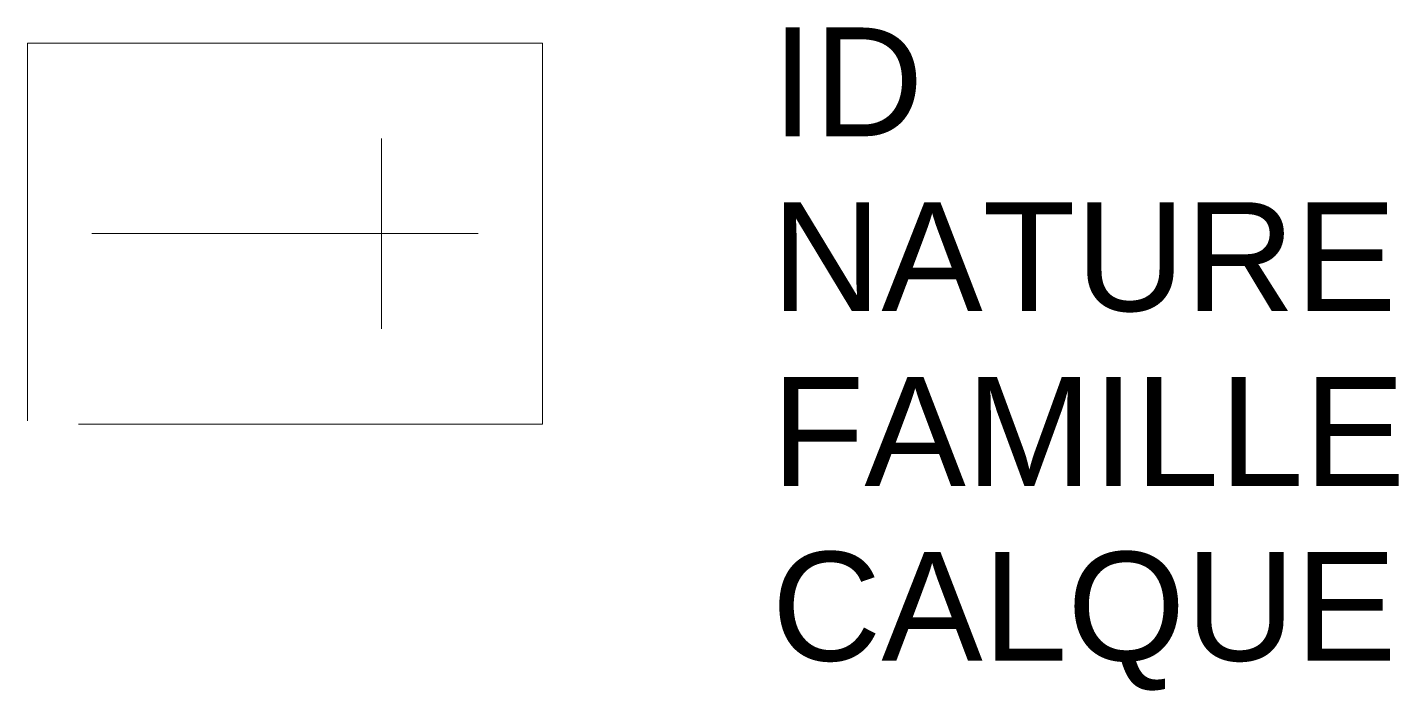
# Model space of a CAD drawing. Header units: metres. Extents: x 3121.58 to 3124.1, y 1717.33 to 1718.55.
import ezdxf

# ---------------------------------------------------------------- set-up
doc = ezdxf.new("R2010")
doc.units = ezdxf.units.M
doc.linetypes.add('Socle_Continu', pattern=[2.5, 2.5, 0])
doc.layers.add('JARDI_SCS', color=82, linetype='Socle_Continu', lineweight=13)
doc.styles.get("Standard").update_dxf_attribs({"font": 'arial.ttf'})

msp = doc.modelspace()

# ---------------------------------------------------------------- linework, layer by layer
at = {"layer": 'JARDI_SCS', "linetype": 'Socle_Continu'}
for p, q in [((3122.2268, 1718.3469), (3122.2268, 1717.9969)), ((3121.6941, 1718.1719), (3122.4044, 1718.1719))]:
    msp.add_line(p, q, dxfattribs=at)
at = {"layer": 'JARDI_SCS', "linetype": 'Socle_Continu', "flags": 128}
msp.add_lwpolyline([(3121.5757, 1718.5219), (3122.5227, 1718.5219), (3122.5227, 1717.8219), (3121.5757, 1717.8219)], close=True, dxfattribs=at)

# ---------------------------------------------------------------- texts
at = {"layer": 'JARDI_SCS', "linetype": 'Socle_Continu', "flags": 9}
for tag, p, s in [('ID', (3122.9435, 1718.3509), 'TP_1209'), ('NATURE', (3122.9435, 1718.0296), 'Tombe'), ('FAMILLE', (3122.9435, 1717.7083), 'Jardin'), ('CALQUE', (3122.9435, 1717.387), 'JARDI_SCS')]:
    msp.add_attdef(tag, p, s, height=0.2, dxfattribs=at)

doc.saveas('drawing.dxf')
